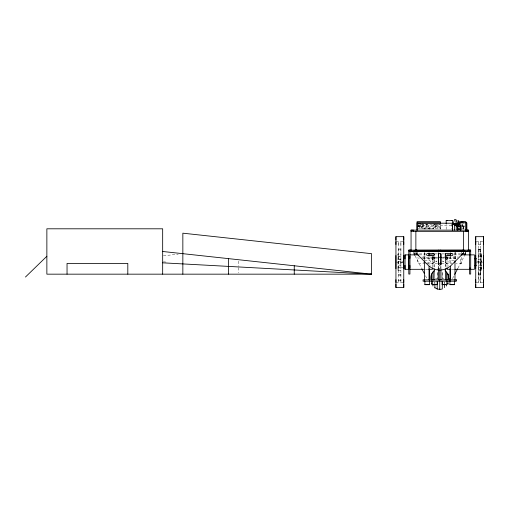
<?xml version="1.0" encoding="UTF-8"?>
<svg xmlns="http://www.w3.org/2000/svg" width="509" height="509" viewBox="0 0 509 509"><rect width="100%" height="100%" fill="white"/><g stroke="black" fill="none" stroke-linecap="round" stroke-linejoin="round"><path stroke-width="0.38" stroke-dasharray="2.54 1.91" d="M400.901 270.368L397.968 270.368L397.968 253.819L398.795 253.819L398.795 252.61M418.627 226.524L418.627 223.521M420.326 226.524L420.326 223.521M422.266 228.369L422.266 222.815M424.213 259.202L424.213 252.057M424.506 259.997L424.506 252.057M429.03 264.756L429.03 256.027M435.189 228.369L435.189 223.604M440.38 229.362L440.38 224.73M446.17 229.343L446.17 224.59M461.663 263.242L456.128 263.299M461.93 228.274L461.924 226.32M462.904 226.32L462.904 225.271L461.924 225.271M463.686 228.274L463.68 226.32M478.587 276.145L478.587 282.406L478.587 241.794L478.587 244.517M478.587 274.892L478.587 274.154M478.587 273.772L478.587 268.084M478.587 256.841L478.587 267.899L481.52 267.899L481.52 270.317L481.52 269.681L480.693 269.681M478.587 249.047L478.587 256.301L481.52 256.301L481.52 267.893M480.693 276.145L480.693 282.406L480.687 241.794L480.687 244.517M480.693 274.892L480.693 274.154M480.693 273.772L480.693 249.047M481.52 262.72L477.27 262.822M481.52 262.097L481.52 260.869L480.693 260.869M478.587 275.032L480.693 274.981M481.52 265.125L478.587 265.106L478.587 262.097M480.693 259.119L478.587 259.183L481.52 259.075M480.693 256.574L478.587 256.581L478.587 256.122M480.693 265.017L480.693 262.097M480.693 267.639L478.587 267.619L478.587 268.873M480.693 253.921L481.52 253.876L481.52 256.301M480.693 270.279L480.693 272.296M452.514 278.569L454.378 275.013M457.966 268.154L464.399 255.855M420.924 228.426L422.184 226.251L420.924 224.068M439.044 228.426L440.304 226.251L439.044 224.068L436.525 224.068L435.265 226.251L436.525 228.426M422.954 223.909L422.903 227.351L424.43 228.458L433.617 228.344L434.603 227.154L434.501 223.909M432.281 263.904L434.438 262.148L436.989 261.041A10.212 10.212 0 0 0 430.678 266.175M437.206 269.153L439.744 268.784L442.283 269.153M437.206 269.312L441.01 269.127M163.446 255.792L178.188 254.182M435.189 224.125L439.642 224.125M420.956 224.45L440.38 224.45L440.38 228.802M426.141 224.571L426.141 227.129L426.141 224.571L428.68 224.571L428.68 227.129M417.857 225.468L451.629 225.468M460.785 225.621L463.425 225.621L463.425 229.381M461.555 226.263L465.258 226.263M417.068 226.524L421.885 226.524L421.885 228.694M417.068 226.798L440.38 226.798M461.555 228.274L465.258 228.274M417.813 228.369L440.38 228.369M395.938 241.788L403.758 241.788M475.724 241.794L483.55 241.794M478.587 244.205L480.693 244.205M400.901 249.066L398.795 249.066L400.901 249.105L400.901 251.433M478.587 249.448L480.693 249.448M478.587 249.455L480.693 249.455M419.391 253.896L425.651 253.896M435.049 253.896L437.396 253.896M442.092 253.896L444.44 253.896M453.837 253.896L460.88 253.896M478.587 253.896L481.52 253.896L481.52 254.513L480.693 254.513M480.693 254.398L481.52 254.398M419.263 254.875L425.486 254.875M454.003 254.875L460.225 254.875M480.693 255.442L481.52 255.442L481.52 257.185L480.693 257.185M480.693 255.633L481.52 255.633M425.339 256.154L422.336 256.154A1.126 1.126 0 0 0 421.242 256.988M453.392 256.154L457.152 256.154A1.126 1.126 0 0 1 458.132 256.714M397.968 256.243L400.901 256.511L398.795 256.511L398.795 254.106M481.52 256.943L480.693 256.943L480.693 256.122M421.738 257.28L431.129 257.28M435.049 257.28L437.81 257.28M442.092 257.28L444.44 257.28M448.353 257.28L457.75 257.28M417.819 258.063L419.403 258.063M423.354 258.063L430.468 258.063M437.581 258.063L435.214 258.063A1.126 1.126 0 0 0 434.661 256.192M442.327 258.063L443.905 258.063M448.652 258.063L456.554 258.063M422.336 258.407L430.608 258.407M448.881 258.407L457.152 258.407M480.693 258.795L481.52 258.795M398.795 259.176L400.901 259.176M398.795 259.119L400.901 259.119M424.589 260.665L429.475 260.665A1.126 1.126 0 0 1 430.608 261.791A1.126 1.126 0 0 1 429.475 262.924L427.382 262.924M454.2 260.665L450.007 260.665A1.126 1.126 0 0 0 448.881 261.791A1.126 1.126 0 0 0 450.007 262.924L451.407 262.924M480.693 261.168L481.52 261.168M397.968 261.365L402.874 261.365M477.27 261.365L481.52 261.391M395.938 262.09L403.758 262.097M475.73 262.097L483.55 262.097M402.874 262.822L397.968 262.72M480.693 263.026L481.52 263.026M425.378 263.299L417.819 263.299L417.819 257.28M426.154 263.299L437.944 263.299M441.462 263.299L451.858 263.299M480.693 263.331L481.52 263.331M398.795 265.1L400.901 265.1M480.693 265.405L481.52 265.405M480.693 267.015L481.52 267.015L481.52 268.752L480.693 268.752M403.758 267.346L400.901 267.346L400.901 256.841M481.52 267.257L480.693 267.257L480.693 268.873M397.968 267.944L400.901 267.715L398.795 267.944M480.693 268.567L481.52 268.567M425.486 269.312L427.821 269.312M451.668 269.312L454.003 269.312M480.693 269.795L481.52 269.795M481.52 270.279L478.587 270.304L478.587 272.296M478.587 272.697L478.587 273.225L480.693 273.193L480.693 275.146M478.587 274.752L480.693 274.745M398.795 274.854L400.901 274.854M398.795 275.121L400.901 275.121M435.481 278.34L437.804 278.34M442.455 278.34L444.007 278.34M478.587 279.995L480.693 279.995M398.795 280.141L400.901 280.141M395.938 282.4L403.758 282.4M475.73 282.406L483.55 282.406M163.446 261.811L166.551 262.148M447.207 263.904L445.051 262.148L442.499 261.041A10.212 10.212 0 0 1 448.811 266.175M415.166 256.008L421.427 267.976M425.479 275.713L426.949 278.531M463.349 228.757L463.273 224.953A1.063 1.063 0 0 0 461.987 224.234M480.693 249.308L478.587 249.308M480.693 251.516L480.693 250.969L478.587 251.007L478.587 251.516M480.693 255.003L478.587 255.003M480.693 269.197L478.587 269.197M480.693 272.697L480.693 273.225M478.587 273.193L478.587 275.146M461.663 251.923L461.663 253.52M461.663 257.28L461.663 263.299L460.505 263.299L460.505 257.28M456.045 227.129L456.045 229.387M455.275 252.057L455.275 259.202M454.982 252.057L454.982 259.202M451.661 223.744L451.661 228.713M450.459 256.027L450.459 264.756M446.997 260.194L446.997 267.034M445.496 259.997L445.496 267.938M445.299 259.202L445.299 267.938M440.972 266.347L440.972 269.522M440.686 266.347L440.686 269.522M438.803 266.347L438.803 269.522M438.51 266.347L438.51 269.522M434.183 259.997L434.183 267.938M433.992 259.997L433.992 267.938M433.617 223.744L433.617 228.713M432.485 260.194L432.485 267.034M429.857 229.381L429.857 227.129L424.964 227.129L424.964 229.381M419.473 224.45L419.473 228.713M417.819 251.923L417.819 253.52M400.901 244.511L400.901 241.788L400.901 282.4L400.901 279.676M400.901 254.258L400.901 256.243M400.901 268.631L400.901 269.019M400.901 274.256L400.901 275.254M398.795 244.511L398.795 241.788L398.795 282.4L398.795 279.676M398.795 248.933L398.795 251.433M398.795 256.841L398.795 267.346M398.795 268.631L398.795 269.019M398.795 269.255L398.795 270.368M398.795 274.256L398.795 275.254M397.968 254.106L397.968 254.933M397.968 269.255L397.968 270.368M238.664 261.174L238.664 266.226M238.664 267.67L238.664 272.722M444.141 257.847A1.126 1.126 0 0 1 444.141 256.714M423.793 262.593A1.126 1.126 0 0 1 423.501 262.084M423.45 223.922A1.037 1.037 0 0 0 423.068 224.654L423.221 227.084A1.228 1.228 0 0 0 424.271 228.077L433.178 228.077A1.228 1.228 0 0 0 434.228 227.084L434.381 224.654A1.037 1.037 0 0 0 433.999 223.922M461.65 223.273A2.329 2.329 0 0 1 464.583 225.525A2.329 2.329 0 0 1 461.65 227.778M464.532 222.904A3.277 3.277 0 0 1 465.054 223.553M461.917 224.94A0.674 0.674 0 0 1 462.929 225.525A0.674 0.674 0 0 1 461.917 226.111M434.871 282.101L434.871 283.526L434.871 282.101M437.206 272.06L437.206 278.448L437.206 272.06M439.744 268.784L439.744 269.14L439.744 268.784M442.283 272.06L442.283 278.448L442.283 272.06M444.618 282.101L444.618 283.526L444.618 282.101M419.168 227.116A0.999 0.999 0 0 0 420.669 226.251A0.999 0.999 0 0 0 419.168 225.385A0.999 0.999 0 0 0 419.168 227.116M437.282 227.116A0.999 0.999 0 0 0 438.783 226.251A0.999 0.999 0 0 0 437.282 225.385A0.999 0.999 0 0 0 437.282 227.116"/><path stroke-width="0.76" d="M403.758 255.518L403.758 287.515L395.938 287.509L395.938 236.672L403.764 236.672L403.764 240.083M403.758 259.17L403.764 236.672M405.037 269.312L405.037 254.875L408.797 254.875L408.797 269.312L405.037 269.312L405.037 265.348M409.923 267.696L409.923 265.475M409.923 258.368L409.923 256.154M411.056 250.142L411.056 230.132L468.433 230.132L468.433 250.142M413.461 231.334L413.461 230.132L411.056 230.138L411.056 231.341L468.433 231.341L468.433 230.138L466.028 230.132M414.797 255.302L414.059 253.896L413.887 251.261M415.866 250.142L415.866 231.334M424.506 260.793L424.506 281.197L424.538 279.842M429.03 279.842L429.03 266.347M429.03 256.027L429.03 252.852M429.551 281.343L429.551 280.682M429.551 279.091L429.551 278.34M431.549 283.443L431.549 284.117L431.549 281.604M432.93 286.033L432.93 284.175M442.283 281.662L442.283 289.029L439.744 289.392L437.206 289.029L434.871 287.655M439.744 289.042L439.744 289.392L439.744 270.164M440.38 223.954L440.38 221.638L417.068 221.638L417.068 230.138L417.068 223.216L452.412 223.216L452.412 230.132L452.412 223.737L454.372 223.744L454.372 230.132M444.618 287.655L444.618 284.137M446.17 223.795L446.17 220.626L452.412 220.626L452.412 224.59M446.552 286.033L446.552 284.175M447.939 283.443L447.939 284.117L447.939 281.604M449.931 281.343L449.931 280.682M449.931 279.091L449.931 278.34M452.412 223.744L452.412 223.216M457.101 230.132L457.101 222.929L457.852 222.929L457.852 230.132M460.168 228.274L460.161 226.32M460.785 222.013L460.785 230.132L460.785 225.621M463.623 250.142L463.623 231.334M465.996 230.132L466.747 230.132L466.747 222.929L465.996 222.929L465.996 229.648M474.452 265.348L474.452 265.723M474.452 258.839L474.452 258.464M483.55 284.111L483.55 287.515L475.73 287.515L475.73 284.111M475.73 279.683L475.73 282.406L475.73 281.712M475.73 268.676L475.73 265.1M475.73 255.518L475.73 287.515M475.724 244.517L475.724 241.794L475.724 242.488M475.724 240.089L475.724 236.679L483.55 236.679L483.55 287.515M475.953 258.839L475.953 258.337L475.953 265.851L475.953 265.348M483.55 279.683L483.55 282.406L483.55 281.712M483.55 268.676L483.55 255.518M483.55 244.517L483.55 241.794L483.55 242.488M483.55 240.083L483.55 236.679M448.658 278.843C449.002 275.763 447.659 272.55 445.101 270.769M469.559 251.268L469.559 274.052L470.691 274.052L470.691 250.135L467.79 250.135M456.726 225.621C456.758 223.636 453.678 223.006 454.359 225.621C459.881 226.448 454.442 222.357 452.412 223.737M411.177 250.135L408.797 250.135L408.797 274.052L409.923 274.052L410.038 251.261M408.81 251.115L409.923 250.135L470.691 250.135M453.137 224.068L454.467 219.608L456.045 219.608L456.045 225.016M454.696 274.402L457.693 268.676M464.742 255.206L465.423 253.896L465.423 251.268L467.307 251.268M456.662 225.621C456.834 224.431 454.9 222.955 454.181 224.291C458.418 225.118 454.55 222.802 453.513 224.291M434.387 270.769C431.829 272.55 430.487 275.763 430.83 278.843M453.907 224.291C454.785 222.974 456.388 224.393 456.172 225.621M25.45 277.042L46.866 256.256M453.691 224.291L455.084 223.807L455.784 225.621M453.939 223.992L453.557 224.291L454.842 223.744L455.784 223.992L453.939 223.992L455.262 223.807M453.907 223.992L454.422 223.807M462.719 250.135L463.807 250.135L463.012 250.135M409.427 251.261L413.505 251.261M440.832 250.135L440.539 250.135M416.241 250.135L416.807 250.135L415.681 250.135M469.603 251.268L468.865 251.268M441.004 279.842L440.972 269.522M446.17 220.626L446.59 220.626M447.01 220.626L447.379 220.626M451.209 220.626L451.578 220.626M451.998 220.626L452.412 220.626M456.045 221.014L458.832 221.014L458.832 226.352L456.045 226.352M465.531 221.918L458.978 221.918L458.978 226.569M460.785 222.013L466.066 222.013L466.028 231.334L468.433 231.341M417.068 222.815L440.38 222.815M465.996 222.929L466.747 222.929L466.747 230.132M418.627 223.521L420.326 223.521M456.045 223.686L458.832 223.686M454.028 223.992L454.372 223.992M454.422 224.679L456.471 224.679L455.994 224.291M454.372 225.137L456.662 225.137L456.255 224.679M460.817 226.263L457.852 226.263L457.852 222.929M457.852 228.274L460.817 228.274M457.852 229.648L460.817 229.648M415.968 250.135L416.769 250.135M416.095 250.288L463.394 250.224M416.095 250.371L463.394 250.371M416.095 250.466L463.394 250.466M416.095 250.581L463.394 250.581M416.095 250.702L463.394 250.702M416.095 250.835L463.394 250.835M416.095 250.975L463.394 250.975M416.095 251.115L463.394 251.115M413.683 251.261L414.059 251.268L413.015 251.261M463.171 251.261L465.837 251.268L465.423 251.268M409.84 251.261L416.317 251.261M462.675 251.268L470.061 251.261M414.059 253.896L417.819 253.896M461.663 253.896L465.423 253.896M409.923 254.875L418.481 254.875M428.597 254.875L432.485 254.875M446.997 254.875L450.891 254.875M461.001 254.875L469.559 254.875M470.691 254.875L474.452 254.875L474.452 269.312L470.691 269.312M432.695 257.28L434.266 257.28M438.179 257.28L441.309 257.28M445.222 257.28L446.787 257.28M438.376 263.299L441.106 263.299M408.797 268.186L409.923 268.186M469.559 268.186L470.691 268.186M409.923 269.312L423.927 269.312M428.597 269.312L432.485 269.312L432.485 267.791M450.891 269.312L446.997 269.312L446.997 267.791M454.779 269.312L469.559 269.312M182.846 274.166L182.846 233.179L371.589 253.673L371.589 274.166L46.866 274.166L46.866 228.802L162.67 228.802L162.67 274.166M434.183 268.727L433.992 279.842L434.311 279.842M438.72 279.842L438.484 279.842M445.171 279.842L445.496 279.842L445.299 268.727M424.888 281.197L424.888 284.652L429.571 284.652L429.551 271.571A10.212 10.212 0 0 1 429.742 268.797M432.65 281.197L432.65 284.652L437.326 284.652L437.326 281.197M442.156 281.197L442.156 284.652L446.832 284.652L446.832 281.197M449.74 268.797A10.212 10.212 0 0 1 449.931 271.571L449.918 284.652L454.594 284.652L454.594 281.197M424.888 284.652L429.571 284.652M432.65 284.652L437.326 284.652M442.156 284.652L446.832 284.652M449.918 284.652L454.594 284.652M438.656 250.135L438.943 250.135M408.797 250.135L409.777 250.148M162.67 262.822L371.589 274.166L162.67 251.484M370.018 274.077L371.589 274.166M469.705 250.148L470.679 251.115M454.842 225.621L454.842 223.744L455.332 225.621M421.796 268.676L424.372 273.607M456.414 225.137L456.471 225.621M475.724 236.679L475.724 259.176M464.52 250.135L464.52 251.268M463.394 250.135L463.394 253.145L451.362 265.176A16.25 16.25 0 0 1 428.126 265.176L416.095 253.145L416.095 250.135M458.488 220.9L458.488 226.467M457.101 222.929L457.101 229.642M454.982 260.793L454.982 281.197M450.459 252.852L450.459 256.027M450.459 266.347L450.459 279.842M447.939 274.733L447.939 274.058L447.939 280.389M446.997 257.153L446.997 259.431M446.552 272.01L446.552 280.332M445.299 253.647L445.299 259.202M440.972 253.647L440.972 264.756M438.51 252.852L438.51 264.756M438.51 269.522L438.51 279.842M437.206 281.662L437.206 289.029M434.871 284.137L434.871 287.96M434.183 253.647L434.183 255.232M434.183 257.618L434.183 259.202M432.93 272.01L432.93 280.332M432.485 257.153L432.485 259.431M431.549 274.733L431.549 274.058L431.549 280.389M414.962 250.135L414.962 251.268M405.037 254.875L405.037 258.839M403.758 241.788L403.758 244.511M403.758 265.094L403.758 268.676M403.758 279.676L403.758 282.4M403.758 284.105L403.758 287.515M403.535 258.839L403.535 258.337L403.535 265.851L403.535 265.348M395.938 236.672L395.938 240.083M395.938 241.788L395.938 244.511M395.938 255.512L395.938 268.669M395.938 279.676L395.938 282.4M395.938 284.105L395.938 287.509M294.253 265.768L294.253 274.166M228.465 258.629L228.465 274.166M127.81 274.166L127.81 263.42L67.042 263.42L67.042 274.166M458.978 225.143A3.277 3.277 0 0 1 463.082 222.089M433.013 253.444L427.751 253.444A1.126 1.126 0 0 0 426.618 254.576A1.126 1.126 0 0 0 427.751 255.703L433.013 255.703A1.126 1.126 0 0 0 434.139 254.576A1.126 1.126 0 0 0 433.013 253.444M451.738 253.444L446.476 253.444A1.126 1.126 0 0 0 445.343 254.576A1.126 1.126 0 0 0 446.476 255.703L451.738 255.703A1.126 1.126 0 0 0 452.864 254.576A1.126 1.126 0 0 0 451.738 253.444M456.401 279.842L423.087 279.842L423.087 281.197L456.401 281.197L456.401 279.842M440.87 264.05L440.87 254.576A1.126 1.126 0 0 0 439.744 253.444A1.126 1.126 0 0 0 438.618 254.576L438.618 264.05A1.126 1.126 0 0 0 439.744 265.176A1.126 1.126 0 0 0 440.87 264.05M432.446 259.011A1.126 1.126 0 0 0 434.139 258.031A1.126 1.126 0 0 0 432.446 257.058A1.126 1.126 0 0 0 432.446 259.011M445.909 259.011A1.126 1.126 0 0 0 447.602 258.031A1.126 1.126 0 0 0 445.909 257.058A1.126 1.126 0 0 0 445.909 259.011"/></g></svg>
